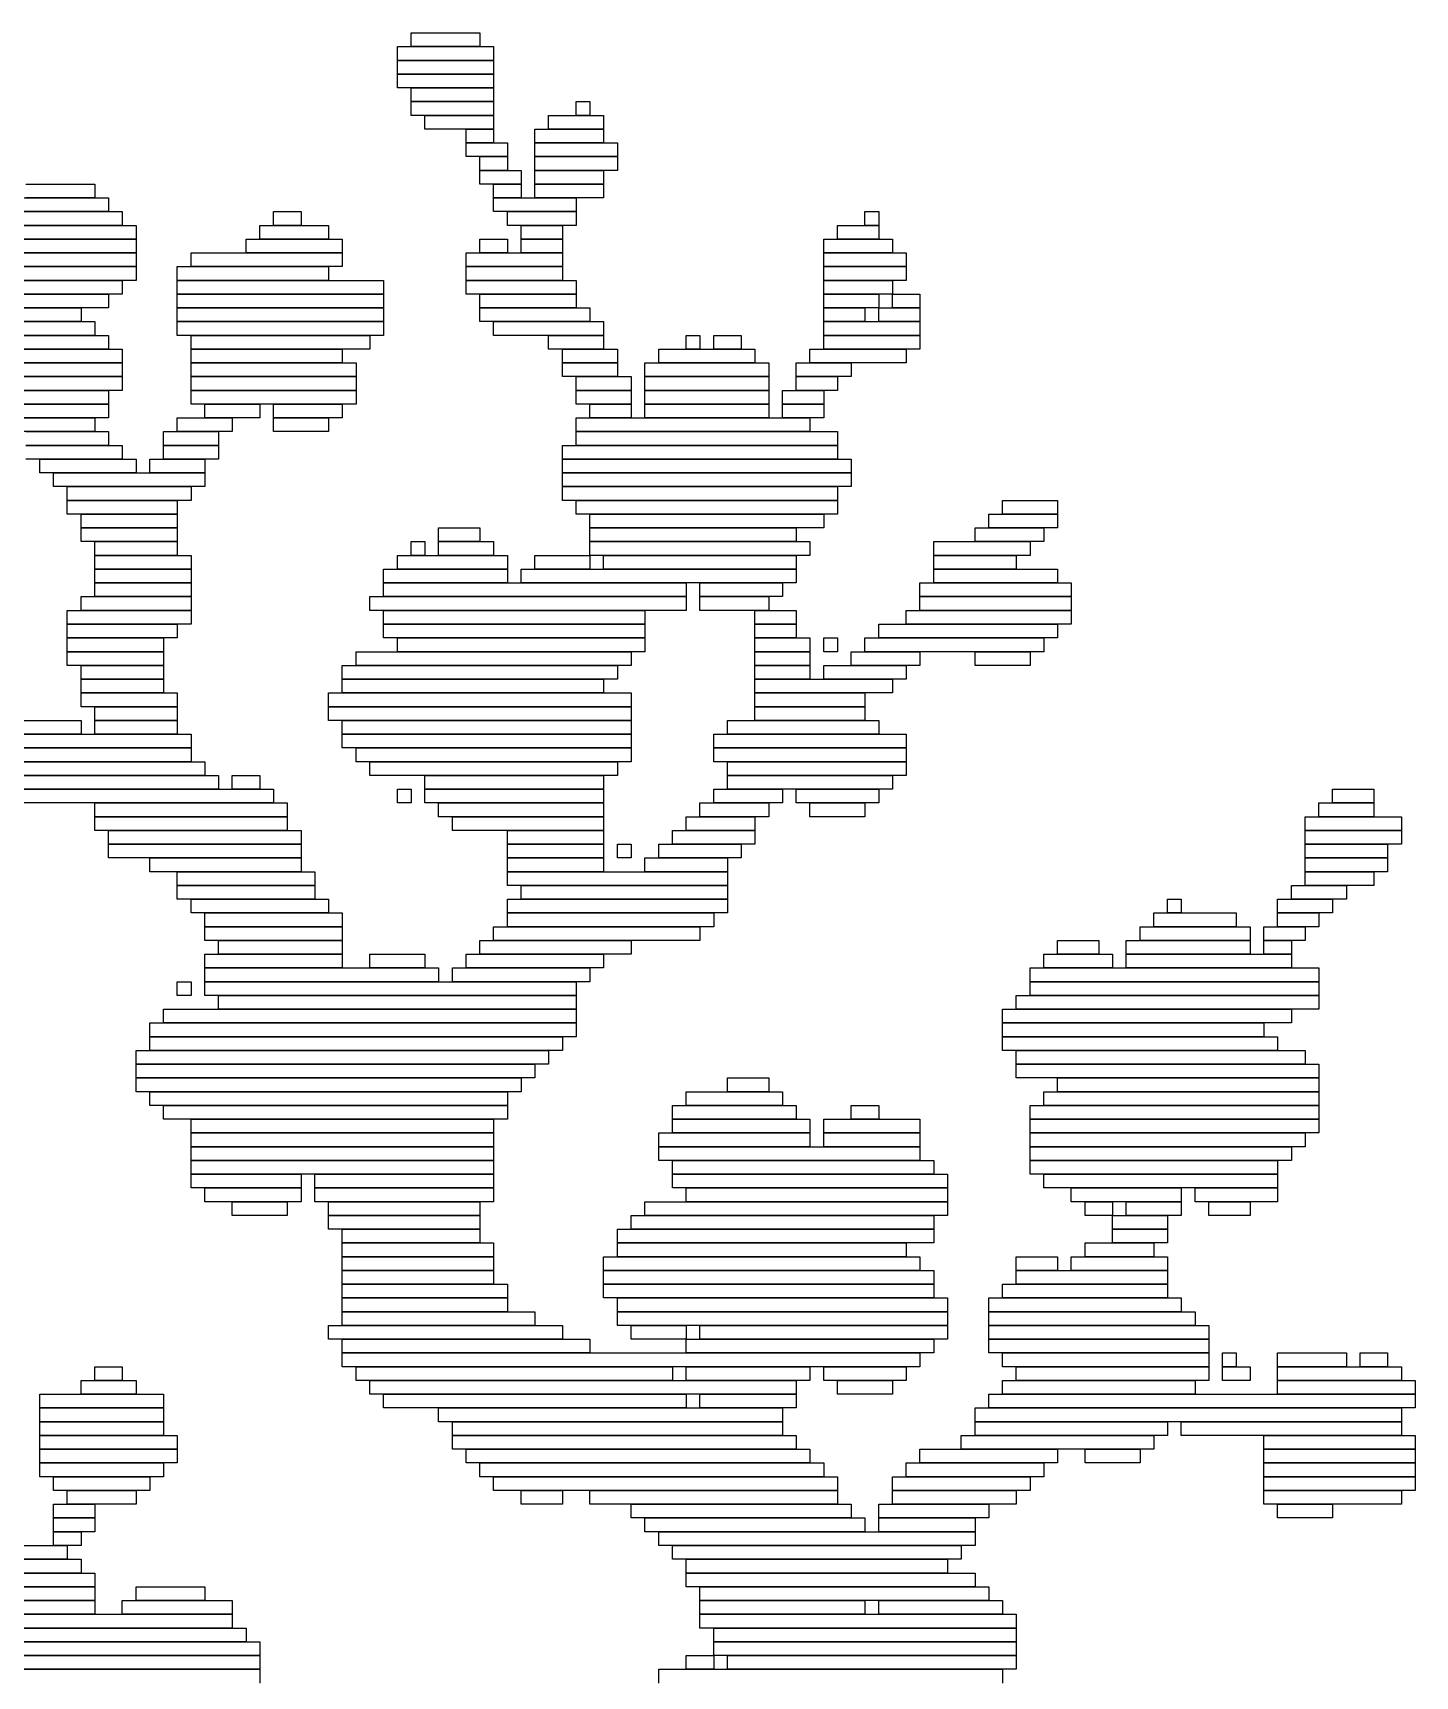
# Model space of a CAD drawing. Extents: x 39 to 985, y 65 to 958.
# Drawn here: x 876.5 to 977, y 802.5 to 922 of the extents above; entities that cross this region are included whole.
import ezdxf

# ---------------------------------------------------------------- set-up
doc = ezdxf.new("R2010")
doc.units = 0

msp = doc.modelspace()

# ---------------------------------------------------------------- linework, layer by layer
for p, q in [((904, 922), (909, 922)), ((904, 921), (904, 922)), ((909, 922), (909, 921)), ((903, 921), (910, 921)), ((903, 920), (903, 921)), ((909, 921), (904, 921)), ((910, 921), (910, 920)), ((910, 920), (903, 920)), ((903, 920), (910, 920)), ((903, 919), (903, 920)), ((910, 919), (903, 919)), ((903, 919), (910, 919)), ((903, 918), (903, 919)), ((910, 920), (910, 919)), ((910, 919), (910, 918)), ((910, 918), (903, 918)), ((904, 918), (910, 918)), ((904, 917), (904, 918)), ((910, 918), (910, 917)), ((910, 917), (904, 917)), ((904, 917), (910, 917)), ((904, 916), (904, 917)), ((910, 917), (910, 916)), ((916, 917), (917, 917)), ((916, 916), (916, 917)), ((917, 917), (917, 916)), ((910, 916), (904, 916)), ((905, 916), (910, 916)), ((905, 915), (905, 916)), ((910, 916), (910, 915)), ((914, 916), (918, 916)), ((914, 915), (914, 916)), ((917, 916), (916, 916)), ((918, 916), (918, 915)), ((910, 915), (905, 915)), ((908, 915), (910, 915)), ((908, 914), (908, 915)), ((910, 915), (910, 914)), ((913, 915), (918, 915)), ((913, 914), (913, 915)), ((918, 915), (914, 915)), ((918, 915), (918, 914)), ((910, 914), (908, 914)), ((908, 914), (911, 914)), ((908, 913), (908, 914)), ((911, 913), (908, 913)), ((909, 913), (911, 913)), ((909, 912), (909, 913)), ((911, 914), (911, 913)), ((911, 913), (911, 912)), ((918, 914), (913, 914)), ((913, 914), (919, 914)), ((913, 913), (913, 914)), ((919, 913), (913, 913)), ((913, 913), (919, 913)), ((913, 912), (913, 913)), ((919, 914), (919, 913)), ((919, 913), (919, 912)), ((911, 912), (909, 912)), ((909, 912), (912, 912)), ((909, 911), (909, 912)), ((912, 912), (912, 911)), ((919, 912), (913, 912)), ((913, 912), (918, 912)), ((913, 911), (913, 912)), ((918, 912), (918, 911)), ((876, 911), (881, 911)), ((881, 911), (881, 910)), ((912, 911), (909, 911)), ((910, 911), (912, 911)), ((910, 910), (910, 911)), ((912, 911), (912, 910)), ((918, 911), (913, 911)), ((913, 911), (918, 911)), ((913, 910), (913, 911)), ((918, 911), (918, 910)), ((865, 910), (882, 910)), ((881, 910), (876, 910)), ((882, 910), (882, 909)), ((912, 910), (910, 910)), ((910, 910), (916, 910)), ((910, 909), (910, 910)), ((918, 910), (913, 910)), ((916, 910), (916, 909)), ((882, 909), (865, 909)), ((865, 909), (883, 909)), ((883, 909), (883, 908)), ((894, 909), (896, 909)), ((894, 908), (894, 909)), ((896, 909), (896, 908)), ((916, 909), (910, 909)), ((911, 909), (916, 909)), ((911, 908), (911, 909)), ((916, 909), (916, 908)), ((937, 909), (938, 909)), ((937, 908), (937, 909)), ((938, 909), (938, 908)), ((883, 908), (865, 908)), ((865, 908), (884, 908)), ((884, 908), (884, 907)), ((893, 908), (898, 908)), ((893, 907), (893, 908)), ((896, 908), (894, 908)), ((898, 908), (898, 907)), ((916, 908), (911, 908)), ((912, 908), (915, 908)), ((912, 907), (912, 908)), ((915, 908), (915, 907)), ((935, 908), (938, 908)), ((935, 907), (935, 908)), ((938, 908), (937, 908)), ((938, 908), (938, 907)), ((860, 906), (884, 906)), ((861, 907), (884, 907)), ((884, 906), (861, 906)), ((884, 907), (865, 907)), ((884, 907), (884, 906)), ((884, 906), (884, 905)), ((888, 906), (899, 906)), ((888, 905), (888, 906)), ((892, 907), (899, 907)), ((892, 906), (892, 907)), ((899, 906), (892, 906)), ((898, 907), (893, 907)), ((899, 907), (899, 906)), ((899, 906), (899, 905)), ((908, 906), (915, 906)), ((908, 905), (908, 906)), ((909, 907), (911, 907)), ((909, 906), (909, 907)), ((911, 906), (909, 906)), ((911, 907), (911, 906)), ((915, 907), (912, 907)), ((912, 907), (915, 907)), ((912, 906), (912, 907)), ((915, 906), (912, 906)), ((915, 907), (915, 906)), ((915, 906), (915, 905)), ((934, 907), (939, 907)), ((934, 906), (934, 907)), ((939, 906), (934, 906)), ((934, 906), (940, 906)), ((934, 905), (934, 906)), ((938, 907), (935, 907)), ((939, 907), (939, 906)), ((940, 906), (940, 905)), ((859, 905), (884, 905)), ((884, 905), (860, 905)), ((884, 905), (884, 904)), ((887, 905), (898, 905)), ((887, 904), (887, 905)), ((899, 905), (888, 905)), ((898, 905), (898, 904)), ((915, 905), (908, 905)), ((908, 905), (915, 905)), ((908, 904), (908, 905)), ((915, 905), (915, 904)), ((940, 905), (934, 905)), ((934, 905), (940, 905)), ((934, 904), (934, 905)), ((940, 905), (940, 904)), ((884, 904), (859, 904)), ((859, 904), (883, 904)), ((883, 904), (883, 903)), ((898, 904), (887, 904)), ((887, 904), (902, 904)), ((887, 903), (887, 904)), ((902, 904), (902, 903)), ((915, 904), (908, 904)), ((908, 904), (916, 904)), ((908, 903), (908, 904)), ((916, 904), (916, 903)), ((940, 904), (934, 904)), ((934, 904), (939, 904)), ((934, 903), (934, 904)), ((939, 904), (939, 903)), ((883, 903), (859, 903)), ((860, 903), (882, 903)), ((882, 903), (882, 902)), ((902, 903), (887, 903)), ((887, 903), (902, 903)), ((887, 902), (887, 903)), ((902, 903), (902, 902)), ((916, 903), (908, 903)), ((909, 903), (916, 903)), ((909, 902), (909, 903)), ((916, 903), (916, 902)), ((939, 903), (934, 903)), ((934, 903), (938, 903)), ((934, 902), (934, 903)), ((938, 903), (938, 902)), ((939, 903), (941, 903)), ((939, 902), (939, 903)), ((941, 903), (941, 902)), ((859, 902), (880, 902)), ((882, 902), (860, 902)), ((880, 902), (880, 901)), ((902, 902), (887, 902)), ((887, 902), (902, 902)), ((887, 901), (887, 902)), ((902, 902), (902, 901)), ((916, 902), (909, 902)), ((909, 902), (917, 902)), ((909, 901), (909, 902)), ((917, 902), (917, 901)), ((938, 902), (934, 902)), ((934, 902), (937, 902)), ((934, 901), (934, 902)), ((937, 902), (937, 901)), ((938, 902), (941, 902)), ((938, 901), (938, 902)), ((941, 902), (939, 902)), ((941, 902), (941, 901)), ((880, 901), (859, 901)), ((859, 901), (881, 901)), ((881, 900), (859, 900)), ((859, 900), (882, 900)), ((881, 901), (881, 900)), ((882, 900), (882, 899)), ((902, 901), (887, 901)), ((887, 901), (902, 901)), ((887, 900), (887, 901)), ((902, 900), (887, 900)), ((888, 900), (901, 900)), ((888, 899), (888, 900)), ((901, 900), (901, 899)), ((902, 901), (902, 900)), ((917, 901), (909, 901)), ((910, 901), (918, 901)), ((910, 900), (910, 901)), ((918, 900), (910, 900)), ((914, 900), (918, 900)), ((914, 899), (914, 900)), ((918, 901), (918, 900)), ((918, 900), (918, 899)), ((924, 900), (925, 900)), ((924, 899), (924, 900)), ((925, 900), (925, 899)), ((926, 900), (928, 900)), ((926, 899), (926, 900)), ((928, 900), (928, 899)), ((937, 901), (934, 901)), ((934, 901), (941, 901)), ((934, 900), (934, 901)), ((941, 900), (934, 900)), ((934, 900), (941, 900)), ((934, 899), (934, 900)), ((941, 901), (938, 901)), ((941, 901), (941, 900)), ((941, 900), (941, 899)), ((882, 899), (859, 899)), ((860, 899), (883, 899)), ((883, 899), (883, 898)), ((901, 899), (888, 899)), ((888, 899), (899, 899)), ((888, 898), (888, 899)), ((899, 899), (899, 898)), ((918, 899), (914, 899)), ((915, 899), (919, 899)), ((915, 898), (915, 899)), ((919, 899), (919, 898)), ((922, 899), (929, 899)), ((922, 898), (922, 899)), ((925, 899), (924, 899)), ((928, 899), (926, 899)), ((929, 899), (929, 898)), ((933, 899), (940, 899)), ((933, 898), (933, 899)), ((941, 899), (934, 899)), ((940, 899), (940, 898)), ((883, 898), (860, 898)), ((862, 898), (883, 898)), ((883, 898), (883, 897)), ((899, 898), (888, 898)), ((888, 898), (900, 898)), ((888, 897), (888, 898)), ((900, 898), (900, 897)), ((919, 898), (915, 898)), ((915, 898), (919, 898)), ((915, 897), (915, 898)), ((919, 898), (919, 897)), ((921, 898), (930, 898)), ((921, 897), (921, 898)), ((929, 898), (922, 898)), ((930, 898), (930, 897)), ((932, 898), (936, 898)), ((932, 897), (932, 898)), ((940, 898), (933, 898)), ((936, 898), (936, 897)), ((883, 897), (862, 897)), ((865, 897), (883, 897)), ((883, 897), (883, 896)), ((900, 897), (888, 897)), ((888, 897), (900, 897)), ((888, 896), (888, 897)), ((900, 897), (900, 896)), ((919, 897), (915, 897)), ((916, 897), (920, 897)), ((916, 896), (916, 897)), ((920, 897), (920, 896)), ((930, 897), (921, 897)), ((921, 897), (930, 897)), ((921, 896), (921, 897)), ((930, 897), (930, 896)), ((936, 897), (932, 897)), ((932, 897), (935, 897)), ((932, 896), (932, 897)), ((935, 897), (935, 896)), ((864, 896), (882, 896)), ((883, 896), (865, 896)), ((882, 896), (882, 895)), ((900, 896), (888, 896)), ((888, 896), (900, 896)), ((888, 895), (888, 896)), ((900, 896), (900, 895)), ((920, 896), (916, 896)), ((916, 896), (920, 896)), ((916, 895), (916, 896)), ((920, 896), (920, 895)), ((930, 896), (921, 896)), ((921, 896), (930, 896)), ((921, 895), (921, 896)), ((930, 896), (930, 895)), ((931, 896), (934, 896)), ((931, 895), (931, 896)), ((935, 896), (932, 896)), ((934, 896), (934, 895)), ((882, 895), (864, 895)), ((864, 895), (882, 895)), ((882, 894), (864, 894)), ((875, 894), (881, 894)), ((881, 894), (881, 893)), ((882, 895), (882, 894)), ((887, 894), (891, 894)), ((887, 893), (887, 894)), ((900, 895), (888, 895)), ((889, 895), (893, 895)), ((889, 894), (889, 895)), ((893, 894), (889, 894)), ((891, 894), (891, 893)), ((893, 895), (893, 894)), ((894, 895), (899, 895)), ((894, 894), (894, 895)), ((899, 894), (894, 894)), ((894, 894), (898, 894)), ((894, 893), (894, 894)), ((898, 894), (898, 893)), ((899, 895), (899, 894)), ((920, 895), (916, 895)), ((916, 894), (933, 894)), ((916, 893), (916, 894)), ((917, 895), (920, 895)), ((917, 894), (917, 895)), ((920, 894), (917, 894)), ((920, 895), (920, 894)), ((930, 895), (921, 895)), ((921, 895), (930, 895)), ((921, 894), (921, 895)), ((930, 894), (921, 894)), ((930, 895), (930, 894)), ((934, 895), (931, 895)), ((931, 895), (934, 895)), ((931, 894), (931, 895)), ((934, 894), (931, 894)), ((933, 894), (933, 893)), ((934, 895), (934, 894)), ((881, 893), (875, 893)), ((876, 893), (882, 893)), ((882, 893), (882, 892)), ((886, 893), (890, 893)), ((886, 892), (886, 893)), ((891, 893), (887, 893)), ((890, 893), (890, 892)), ((898, 893), (894, 893)), ((933, 893), (916, 893)), ((916, 893), (935, 893)), ((916, 892), (916, 893)), ((935, 893), (935, 892)), ((882, 892), (876, 892)), ((876, 892), (883, 892)), ((883, 892), (883, 891)), ((890, 892), (886, 892)), ((886, 892), (890, 892)), ((886, 891), (886, 892)), ((890, 892), (890, 891)), ((915, 892), (935, 892)), ((915, 891), (915, 892)), ((935, 892), (916, 892)), ((935, 892), (935, 891)), ((883, 891), (876, 891)), ((877, 891), (884, 891)), ((877, 890), (877, 891)), ((884, 891), (884, 890)), ((885, 891), (889, 891)), ((885, 890), (885, 891)), ((890, 891), (886, 891)), ((889, 891), (889, 890)), ((935, 891), (915, 891)), ((915, 891), (936, 891)), ((915, 890), (915, 891)), ((936, 891), (936, 890)), ((884, 890), (877, 890)), ((878, 890), (889, 890)), ((878, 889), (878, 890)), ((889, 890), (885, 890)), ((889, 890), (889, 889)), ((936, 890), (915, 890)), ((915, 890), (936, 890)), ((915, 889), (915, 890)), ((936, 890), (936, 889)), ((889, 889), (878, 889)), ((879, 889), (888, 889)), ((879, 888), (879, 889)), ((888, 888), (879, 888)), ((879, 888), (887, 888)), ((879, 887), (879, 888)), ((887, 888), (887, 887)), ((888, 889), (888, 888)), ((936, 889), (915, 889)), ((915, 889), (935, 889)), ((915, 888), (915, 889)), ((935, 888), (915, 888)), ((916, 888), (935, 888)), ((916, 887), (916, 888)), ((935, 889), (935, 888)), ((935, 888), (935, 887)), ((947, 888), (951, 888)), ((947, 887), (947, 888)), ((951, 888), (951, 887)), ((887, 887), (879, 887)), ((880, 887), (887, 887)), ((880, 886), (880, 887)), ((887, 887), (887, 886)), ((935, 887), (916, 887)), ((917, 887), (934, 887)), ((917, 886), (917, 887)), ((934, 887), (934, 886)), ((946, 887), (951, 887)), ((946, 886), (946, 887)), ((951, 887), (947, 887)), ((951, 887), (951, 886)), ((887, 886), (880, 886)), ((880, 886), (887, 886)), ((880, 885), (880, 886)), ((887, 886), (887, 885)), ((906, 886), (909, 886)), ((906, 885), (906, 886)), ((909, 886), (909, 885)), ((934, 886), (917, 886)), ((917, 886), (932, 886)), ((917, 885), (917, 886)), ((932, 886), (932, 885)), ((945, 886), (950, 886)), ((945, 885), (945, 886)), ((951, 886), (946, 886)), ((950, 886), (950, 885)), ((887, 885), (880, 885)), ((881, 885), (887, 885)), ((881, 884), (881, 885)), ((887, 885), (887, 884)), ((904, 885), (905, 885)), ((904, 884), (904, 885)), ((905, 885), (905, 884)), ((909, 885), (906, 885)), ((906, 885), (910, 885)), ((906, 884), (906, 885)), ((910, 885), (910, 884)), ((932, 885), (917, 885)), ((917, 885), (933, 885)), ((917, 884), (917, 885)), ((933, 885), (933, 884)), ((942, 885), (949, 885)), ((942, 884), (942, 885)), ((950, 885), (945, 885)), ((949, 885), (949, 884)), ((887, 884), (881, 884)), ((881, 884), (888, 884)), ((881, 883), (881, 884)), ((888, 884), (888, 883)), ((903, 884), (911, 884)), ((903, 883), (903, 884)), ((905, 884), (904, 884)), ((910, 884), (906, 884)), ((911, 884), (911, 883)), ((913, 884), (917, 884)), ((913, 883), (913, 884)), ((933, 884), (917, 884)), ((917, 884), (917, 883)), ((918, 884), (932, 884)), ((918, 883), (918, 884)), ((932, 884), (932, 883)), ((949, 884), (942, 884)), ((942, 884), (948, 884)), ((942, 883), (942, 884)), ((948, 884), (948, 883)), ((888, 883), (881, 883)), ((881, 883), (888, 883)), ((881, 882), (881, 883)), ((888, 882), (881, 882)), ((881, 882), (888, 882)), ((881, 881), (881, 882)), ((888, 883), (888, 882)), ((888, 882), (888, 881)), ((902, 883), (911, 883)), ((902, 882), (902, 883)), ((911, 882), (902, 882)), ((902, 882), (924, 882)), ((902, 881), (902, 882)), ((911, 883), (903, 883)), ((911, 883), (911, 882)), ((912, 883), (932, 883)), ((912, 882), (912, 883)), ((932, 882), (912, 882)), ((917, 883), (913, 883)), ((932, 883), (918, 883)), ((924, 882), (924, 881)), ((925, 882), (931, 882)), ((925, 881), (925, 882)), ((931, 882), (931, 881)), ((932, 883), (932, 882)), ((941, 882), (952, 882)), ((941, 881), (941, 882)), ((948, 883), (942, 883)), ((942, 883), (951, 883)), ((942, 882), (942, 883)), ((951, 882), (942, 882)), ((951, 883), (951, 882)), ((952, 882), (952, 881)), ((880, 881), (888, 881)), ((880, 880), (880, 881)), ((888, 881), (881, 881)), ((888, 881), (888, 880)), ((901, 881), (924, 881)), ((901, 880), (901, 881)), ((924, 881), (902, 881)), ((924, 881), (924, 880)), ((931, 881), (925, 881)), ((925, 881), (930, 881)), ((925, 880), (925, 881)), ((930, 881), (930, 880)), ((952, 881), (941, 881)), ((941, 881), (952, 881)), ((941, 880), (941, 881)), ((952, 881), (952, 880)), ((879, 880), (888, 880)), ((879, 879), (879, 880)), ((888, 880), (880, 880)), ((888, 880), (888, 879)), ((924, 880), (901, 880)), ((902, 880), (921, 880)), ((902, 879), (902, 880)), ((921, 880), (921, 879)), ((930, 880), (925, 880)), ((929, 880), (932, 880)), ((929, 879), (929, 880)), ((932, 880), (932, 879)), ((940, 880), (952, 880)), ((940, 879), (940, 880)), ((952, 880), (941, 880)), ((952, 880), (952, 879)), ((888, 879), (879, 879)), ((879, 879), (887, 879)), ((879, 878), (879, 879)), ((887, 879), (887, 878)), ((921, 879), (902, 879)), ((902, 879), (921, 879)), ((902, 878), (902, 879)), ((921, 879), (921, 878)), ((932, 879), (929, 879)), ((929, 879), (932, 879)), ((929, 878), (929, 879)), ((932, 879), (932, 878)), ((938, 879), (951, 879)), ((938, 878), (938, 879)), ((952, 879), (940, 879)), ((951, 879), (951, 878)), ((887, 878), (879, 878)), ((879, 878), (886, 878)), ((879, 877), (879, 878)), ((886, 878), (886, 877)), ((921, 878), (902, 878)), ((903, 878), (921, 878)), ((903, 877), (903, 878)), ((921, 878), (921, 877)), ((932, 878), (929, 878)), ((929, 878), (933, 878)), ((929, 877), (929, 878)), ((933, 878), (933, 877)), ((934, 878), (935, 878)), ((934, 877), (934, 878)), ((935, 878), (935, 877)), ((937, 878), (950, 878)), ((937, 877), (937, 878)), ((951, 878), (938, 878)), ((950, 878), (950, 877)), ((886, 877), (879, 877)), ((879, 877), (886, 877)), ((879, 876), (879, 877)), ((886, 876), (879, 876)), ((880, 876), (886, 876)), ((880, 875), (880, 876)), ((886, 877), (886, 876)), ((886, 876), (886, 875)), ((899, 876), (919, 876)), ((899, 875), (899, 876)), ((900, 877), (920, 877)), ((900, 876), (900, 877)), ((920, 876), (900, 876)), ((921, 877), (903, 877)), ((919, 876), (919, 875)), ((920, 877), (920, 876)), ((933, 877), (929, 877)), ((929, 877), (933, 877)), ((929, 876), (929, 877)), ((933, 876), (929, 876)), ((929, 876), (933, 876)), ((929, 875), (929, 876)), ((933, 877), (933, 876)), ((933, 876), (933, 875)), ((935, 877), (934, 877)), ((934, 876), (940, 876)), ((934, 875), (934, 876)), ((936, 877), (941, 877)), ((936, 876), (936, 877)), ((941, 876), (936, 876)), ((950, 877), (937, 877)), ((940, 876), (940, 875)), ((941, 877), (941, 876)), ((945, 877), (949, 877)), ((945, 876), (945, 877)), ((949, 876), (945, 876)), ((949, 877), (949, 876)), ((886, 875), (880, 875)), ((880, 875), (886, 875)), ((880, 874), (880, 875)), ((886, 875), (886, 874)), ((919, 875), (899, 875)), ((899, 875), (918, 875)), ((899, 874), (899, 875)), ((918, 875), (918, 874)), ((933, 875), (929, 875)), ((929, 875), (939, 875)), ((929, 874), (929, 875)), ((940, 875), (934, 875)), ((939, 875), (939, 874)), ((886, 874), (880, 874)), ((880, 874), (887, 874)), ((880, 873), (880, 874)), ((887, 874), (887, 873)), ((898, 874), (920, 874)), ((898, 873), (898, 874)), ((918, 874), (899, 874)), ((920, 874), (920, 873)), ((939, 874), (929, 874)), ((929, 874), (937, 874)), ((929, 873), (929, 874)), ((937, 874), (937, 873)), ((887, 873), (880, 873)), ((881, 873), (887, 873)), ((881, 872), (881, 873)), ((887, 873), (887, 872)), ((920, 873), (898, 873)), ((898, 873), (920, 873)), ((898, 872), (898, 873)), ((920, 873), (920, 872)), ((937, 873), (929, 873)), ((929, 873), (937, 873)), ((929, 872), (929, 873)), ((937, 873), (937, 872)), ((857, 872), (880, 872)), ((880, 872), (880, 871)), ((887, 872), (881, 872)), ((881, 872), (887, 872)), ((881, 871), (881, 872)), ((887, 872), (887, 871)), ((920, 872), (898, 872)), ((899, 872), (920, 872)), ((899, 871), (899, 872)), ((920, 872), (920, 871)), ((927, 872), (938, 872)), ((927, 871), (927, 872)), ((937, 872), (929, 872)), ((938, 872), (938, 871)), ((880, 871), (857, 871)), ((858, 871), (888, 871)), ((888, 870), (858, 870)), ((862, 870), (888, 870)), ((887, 871), (881, 871)), ((888, 871), (888, 870)), ((888, 870), (888, 869)), ((920, 871), (899, 871)), ((899, 871), (920, 871)), ((899, 870), (899, 871)), ((920, 870), (899, 870)), ((900, 870), (920, 870)), ((900, 869), (900, 870)), ((920, 871), (920, 870)), ((920, 870), (920, 869)), ((926, 871), (940, 871)), ((926, 870), (926, 871)), ((940, 870), (926, 870)), ((926, 870), (940, 870)), ((926, 869), (926, 870)), ((938, 871), (927, 871)), ((940, 871), (940, 870)), ((940, 870), (940, 869)), ((888, 869), (862, 869)), ((872, 869), (889, 869)), ((889, 869), (889, 868)), ((920, 869), (900, 869)), ((901, 869), (919, 869)), ((901, 868), (901, 869)), ((919, 869), (919, 868)), ((940, 869), (926, 869)), ((927, 869), (940, 869)), ((927, 868), (927, 869)), ((940, 869), (940, 868)), ((889, 868), (872, 868)), ((873, 868), (890, 868)), ((890, 868), (890, 867)), ((891, 868), (893, 868)), ((891, 867), (891, 868)), ((893, 868), (893, 867)), ((919, 868), (901, 868)), ((905, 868), (918, 868)), ((905, 867), (905, 868)), ((918, 868), (918, 867)), ((940, 868), (927, 868)), ((927, 868), (939, 868)), ((927, 867), (927, 868)), ((939, 868), (939, 867)), ((890, 867), (873, 867)), ((874, 867), (894, 867)), ((893, 867), (891, 867)), ((894, 867), (894, 866)), ((903, 867), (904, 867)), ((903, 866), (903, 867)), ((904, 867), (904, 866)), ((918, 867), (905, 867)), ((905, 867), (918, 867)), ((905, 866), (905, 867)), ((918, 867), (918, 866)), ((926, 867), (931, 867)), ((926, 866), (926, 867)), ((939, 867), (927, 867)), ((931, 867), (931, 866)), ((932, 867), (938, 867)), ((932, 866), (932, 867)), ((938, 867), (938, 866)), ((971, 867), (974, 867)), ((971, 866), (971, 867)), ((974, 867), (974, 866)), ((894, 866), (874, 866)), ((881, 866), (895, 866)), ((881, 865), (881, 866)), ((895, 866), (895, 865)), ((904, 866), (903, 866)), ((918, 866), (905, 866)), ((906, 866), (918, 866)), ((906, 865), (906, 866)), ((918, 866), (918, 865)), ((925, 866), (930, 866)), ((925, 865), (925, 866)), ((931, 866), (926, 866)), ((930, 866), (930, 865)), ((938, 866), (932, 866)), ((933, 866), (937, 866)), ((933, 865), (933, 866)), ((937, 866), (937, 865)), ((970, 866), (974, 866)), ((970, 865), (970, 866)), ((974, 866), (971, 866)), ((974, 866), (974, 865)), ((895, 865), (881, 865)), ((881, 865), (895, 865)), ((881, 864), (881, 865)), ((895, 864), (881, 864)), ((882, 864), (896, 864)), ((882, 863), (882, 864)), ((895, 865), (895, 864)), ((896, 864), (896, 863)), ((918, 865), (906, 865)), ((907, 865), (918, 865)), ((907, 864), (907, 865)), ((918, 864), (907, 864)), ((911, 864), (918, 864)), ((911, 863), (911, 864)), ((918, 865), (918, 864)), ((918, 864), (918, 863)), ((923, 864), (929, 864)), ((923, 863), (923, 864)), ((924, 865), (929, 865)), ((924, 864), (924, 865)), ((929, 864), (924, 864)), ((930, 865), (925, 865)), ((929, 865), (929, 864)), ((929, 864), (929, 863)), ((937, 865), (933, 865)), ((969, 865), (976, 865)), ((969, 864), (969, 865)), ((976, 864), (969, 864)), ((969, 864), (976, 864)), ((969, 863), (969, 864)), ((974, 865), (970, 865)), ((976, 865), (976, 864)), ((976, 864), (976, 863)), ((896, 863), (882, 863)), ((882, 863), (896, 863)), ((882, 862), (882, 863)), ((896, 863), (896, 862)), ((918, 863), (911, 863)), ((911, 863), (918, 863)), ((911, 862), (911, 863)), ((918, 863), (918, 862)), ((919, 863), (920, 863)), ((919, 862), (919, 863)), ((920, 863), (920, 862)), ((922, 863), (928, 863)), ((922, 862), (922, 863)), ((929, 863), (923, 863)), ((928, 863), (928, 862)), ((976, 863), (969, 863)), ((969, 863), (975, 863)), ((969, 862), (969, 863)), ((975, 863), (975, 862)), ((896, 862), (882, 862)), ((885, 862), (896, 862)), ((885, 861), (885, 862)), ((896, 862), (896, 861)), ((918, 862), (911, 862)), ((911, 862), (918, 862)), ((911, 861), (911, 862)), ((918, 862), (918, 861)), ((920, 862), (919, 862)), ((921, 862), (927, 862)), ((921, 861), (921, 862)), ((928, 862), (922, 862)), ((927, 862), (927, 861)), ((975, 862), (969, 862)), ((969, 862), (975, 862)), ((969, 861), (969, 862)), ((975, 862), (975, 861)), ((896, 861), (885, 861)), ((887, 861), (897, 861)), ((887, 860), (887, 861)), ((897, 861), (897, 860)), ((918, 861), (911, 861)), ((911, 861), (927, 861)), ((911, 860), (911, 861)), ((927, 861), (921, 861)), ((927, 861), (927, 860)), ((975, 861), (969, 861)), ((969, 861), (974, 861)), ((969, 860), (969, 861)), ((974, 861), (974, 860)), ((897, 860), (887, 860)), ((887, 860), (897, 860)), ((887, 859), (887, 860)), ((897, 860), (897, 859)), ((927, 860), (911, 860)), ((912, 860), (927, 860)), ((912, 859), (912, 860)), ((927, 860), (927, 859)), ((968, 860), (972, 860)), ((968, 859), (968, 860)), ((974, 860), (969, 860)), ((972, 860), (972, 859)), ((897, 859), (887, 859)), ((888, 859), (898, 859)), ((888, 858), (888, 859)), ((898, 859), (898, 858)), ((911, 859), (927, 859)), ((911, 858), (911, 859)), ((927, 859), (912, 859)), ((927, 859), (927, 858)), ((959, 859), (960, 859)), ((959, 858), (959, 859)), ((960, 859), (960, 858)), ((967, 859), (971, 859)), ((967, 858), (967, 859)), ((972, 859), (968, 859)), ((971, 859), (971, 858)), ((898, 858), (888, 858)), ((889, 858), (899, 858)), ((889, 857), (889, 858)), ((899, 857), (889, 857)), ((889, 857), (899, 857)), ((889, 856), (889, 857)), ((899, 858), (899, 857)), ((899, 857), (899, 856)), ((910, 857), (925, 857)), ((910, 856), (910, 857)), ((927, 858), (911, 858)), ((911, 858), (926, 858)), ((911, 857), (911, 858)), ((926, 857), (911, 857)), ((925, 857), (925, 856)), ((926, 858), (926, 857)), ((957, 857), (965, 857)), ((957, 856), (957, 857)), ((958, 858), (964, 858)), ((958, 857), (958, 858)), ((964, 857), (958, 857)), ((960, 858), (959, 858)), ((964, 858), (964, 857)), ((965, 857), (965, 856)), ((966, 857), (969, 857)), ((966, 856), (966, 857)), ((971, 858), (967, 858)), ((967, 858), (970, 858)), ((967, 857), (967, 858)), ((970, 857), (967, 857)), ((969, 857), (969, 856)), ((970, 858), (970, 857)), ((899, 856), (889, 856)), ((890, 856), (899, 856)), ((890, 855), (890, 856)), ((899, 856), (899, 855)), ((909, 856), (920, 856)), ((909, 855), (909, 856)), ((925, 856), (910, 856)), ((920, 856), (920, 855)), ((951, 856), (954, 856)), ((951, 855), (951, 856)), ((954, 856), (954, 855)), ((956, 856), (965, 856)), ((956, 855), (956, 856)), ((965, 856), (957, 856)), ((965, 856), (965, 855)), ((969, 856), (966, 856)), ((966, 856), (968, 856)), ((966, 855), (966, 856)), ((968, 856), (968, 855)), ((889, 855), (899, 855)), ((889, 854), (889, 855)), ((899, 855), (890, 855)), ((899, 855), (899, 854)), ((901, 855), (905, 855)), ((901, 854), (901, 855)), ((905, 855), (905, 854)), ((908, 855), (918, 855)), ((908, 854), (908, 855)), ((920, 855), (909, 855)), ((918, 855), (918, 854)), ((950, 855), (955, 855)), ((950, 854), (950, 855)), ((954, 855), (951, 855)), ((955, 855), (955, 854)), ((965, 855), (956, 855)), ((956, 855), (968, 855)), ((956, 854), (956, 855)), ((968, 855), (966, 855)), ((968, 855), (968, 854)), ((899, 854), (889, 854)), ((889, 854), (906, 854)), ((889, 853), (889, 854)), ((905, 854), (901, 854)), ((906, 854), (906, 853)), ((907, 854), (917, 854)), ((907, 853), (907, 854)), ((918, 854), (908, 854)), ((917, 854), (917, 853)), ((949, 854), (970, 854)), ((949, 853), (949, 854)), ((955, 854), (950, 854)), ((968, 854), (956, 854)), ((970, 854), (970, 853)), ((887, 853), (888, 853)), ((887, 852), (887, 853)), ((888, 853), (888, 852)), ((906, 853), (889, 853)), ((889, 853), (916, 853)), ((889, 852), (889, 853)), ((917, 853), (907, 853)), ((916, 853), (916, 852)), ((970, 853), (949, 853)), ((949, 853), (970, 853)), ((949, 852), (949, 853)), ((970, 853), (970, 852)), ((886, 851), (916, 851)), ((886, 850), (886, 851)), ((888, 852), (887, 852)), ((916, 852), (889, 852)), ((890, 852), (916, 852)), ((890, 851), (890, 852)), ((916, 851), (890, 851)), ((916, 852), (916, 851)), ((916, 851), (916, 850)), ((947, 851), (968, 851)), ((947, 850), (947, 851)), ((948, 852), (970, 852)), ((948, 851), (948, 852)), ((970, 851), (948, 851)), ((970, 852), (949, 852)), ((968, 851), (968, 850)), ((970, 852), (970, 851)), ((885, 850), (916, 850)), ((885, 849), (885, 850)), ((916, 850), (886, 850)), ((916, 850), (916, 849)), ((968, 850), (947, 850)), ((947, 850), (966, 850)), ((947, 849), (947, 850)), ((966, 850), (966, 849)), ((916, 849), (885, 849)), ((885, 849), (915, 849)), ((885, 848), (885, 849)), ((915, 849), (915, 848)), ((966, 849), (947, 849)), ((947, 849), (967, 849)), ((947, 848), (947, 849)), ((967, 849), (967, 848)), ((884, 848), (914, 848)), ((884, 847), (884, 848)), ((915, 848), (885, 848)), ((914, 848), (914, 847)), ((967, 848), (947, 848)), ((948, 848), (969, 848)), ((948, 847), (948, 848)), ((969, 848), (969, 847)), ((914, 847), (884, 847)), ((884, 847), (913, 847)), ((884, 846), (884, 847)), ((913, 847), (913, 846)), ((969, 847), (948, 847)), ((948, 847), (970, 847)), ((948, 846), (948, 847)), ((970, 847), (970, 846)), ((913, 846), (884, 846)), ((884, 846), (912, 846)), ((884, 845), (884, 846)), ((912, 845), (884, 845)), ((885, 845), (911, 845)), ((885, 844), (885, 845)), ((911, 845), (911, 844)), ((912, 846), (912, 845)), ((924, 845), (931, 845)), ((924, 844), (924, 845)), ((927, 846), (930, 846)), ((927, 845), (927, 846)), ((930, 845), (927, 845)), ((930, 846), (930, 845)), ((931, 845), (931, 844)), ((970, 846), (948, 846)), ((950, 845), (970, 845)), ((950, 844), (950, 845)), ((951, 846), (970, 846)), ((951, 845), (951, 846)), ((970, 845), (951, 845)), ((970, 846), (970, 845)), ((970, 845), (970, 844)), ((911, 844), (885, 844)), ((886, 844), (911, 844)), ((886, 843), (886, 844)), ((911, 844), (911, 843)), ((923, 844), (932, 844)), ((923, 843), (923, 844)), ((931, 844), (924, 844)), ((932, 844), (932, 843)), ((936, 844), (938, 844)), ((936, 843), (936, 844)), ((938, 844), (938, 843)), ((949, 844), (970, 844)), ((949, 843), (949, 844)), ((970, 844), (950, 844)), ((970, 844), (970, 843)), ((911, 843), (886, 843)), ((888, 843), (910, 843)), ((888, 842), (888, 843)), ((910, 843), (910, 842)), ((932, 843), (923, 843)), ((923, 843), (933, 843)), ((923, 842), (923, 843)), ((933, 843), (933, 842)), ((934, 843), (941, 843)), ((934, 842), (934, 843)), ((938, 843), (936, 843)), ((941, 843), (941, 842)), ((970, 843), (949, 843)), ((949, 843), (970, 843)), ((949, 842), (949, 843)), ((970, 843), (970, 842)), ((910, 842), (888, 842)), ((888, 842), (910, 842)), ((888, 841), (888, 842)), ((910, 842), (910, 841)), ((922, 842), (933, 842)), ((922, 841), (922, 842)), ((933, 842), (923, 842)), ((933, 842), (933, 841)), ((941, 842), (934, 842)), ((934, 842), (941, 842)), ((934, 841), (934, 842)), ((941, 842), (941, 841)), ((970, 842), (949, 842)), ((949, 842), (969, 842)), ((949, 841), (949, 842)), ((969, 842), (969, 841)), ((910, 841), (888, 841)), ((888, 841), (910, 841)), ((888, 840), (888, 841)), ((910, 841), (910, 840)), ((933, 841), (922, 841)), ((922, 841), (941, 841)), ((922, 840), (922, 841)), ((941, 841), (934, 841)), ((941, 841), (941, 840)), ((969, 841), (949, 841)), ((949, 841), (968, 841)), ((949, 840), (949, 841)), ((968, 841), (968, 840)), ((910, 840), (888, 840)), ((888, 840), (910, 840)), ((888, 839), (888, 840)), ((910, 839), (888, 839)), ((888, 839), (896, 839)), ((888, 838), (888, 839)), ((896, 839), (896, 838)), ((897, 839), (910, 839)), ((897, 838), (897, 839)), ((910, 840), (910, 839)), ((910, 839), (910, 838)), ((941, 840), (922, 840)), ((923, 840), (942, 840)), ((923, 839), (923, 840)), ((942, 839), (923, 839)), ((923, 839), (943, 839)), ((923, 838), (923, 839)), ((942, 840), (942, 839)), ((943, 839), (943, 838)), ((968, 840), (949, 840)), ((949, 840), (967, 840)), ((949, 839), (949, 840)), ((967, 839), (949, 839)), ((950, 839), (967, 839)), ((950, 838), (950, 839)), ((967, 840), (967, 839)), ((967, 839), (967, 838)), ((896, 838), (888, 838)), ((889, 838), (896, 838)), ((889, 837), (889, 838)), ((896, 838), (896, 837)), ((910, 838), (897, 838)), ((897, 838), (910, 838)), ((897, 837), (897, 838)), ((910, 838), (910, 837)), ((943, 838), (923, 838)), ((924, 838), (943, 838)), ((924, 837), (924, 838)), ((943, 838), (943, 837)), ((967, 838), (950, 838)), ((952, 838), (960, 838)), ((952, 837), (952, 838)), ((960, 838), (960, 837)), ((961, 838), (967, 838)), ((961, 837), (961, 838)), ((967, 838), (967, 837)), ((896, 837), (889, 837)), ((891, 837), (895, 837)), ((891, 836), (891, 837)), ((895, 837), (895, 836)), ((910, 837), (897, 837)), ((898, 837), (909, 837)), ((898, 836), (898, 837)), ((909, 837), (909, 836)), ((921, 837), (943, 837)), ((921, 836), (921, 837)), ((943, 837), (924, 837)), ((943, 837), (943, 836)), ((960, 837), (952, 837)), ((953, 837), (955, 837)), ((953, 836), (953, 837)), ((955, 837), (955, 836)), ((956, 837), (960, 837)), ((956, 836), (956, 837)), ((960, 837), (960, 836)), ((967, 837), (961, 837)), ((962, 837), (965, 837)), ((962, 836), (962, 837)), ((965, 837), (965, 836)), ((895, 836), (891, 836)), ((909, 836), (898, 836)), ((898, 836), (909, 836)), ((898, 835), (898, 836)), ((909, 836), (909, 835)), ((920, 836), (942, 836)), ((920, 835), (920, 836)), ((943, 836), (921, 836)), ((942, 836), (942, 835)), ((955, 836), (953, 836)), ((955, 836), (959, 836)), ((955, 835), (955, 836)), ((960, 836), (956, 836)), ((959, 836), (959, 835)), ((965, 836), (962, 836)), ((909, 835), (898, 835)), ((899, 835), (909, 835)), ((899, 834), (899, 835)), ((909, 835), (909, 834)), ((919, 835), (942, 835)), ((919, 834), (919, 835)), ((942, 835), (920, 835)), ((942, 835), (942, 834)), ((959, 835), (955, 835)), ((955, 835), (959, 835)), ((955, 834), (955, 835)), ((959, 835), (959, 834)), ((909, 834), (899, 834)), ((899, 834), (910, 834)), ((899, 833), (899, 834)), ((910, 833), (899, 833)), ((899, 833), (910, 833)), ((899, 832), (899, 833)), ((910, 834), (910, 833)), ((910, 833), (910, 832)), ((918, 833), (941, 833)), ((918, 832), (918, 833)), ((942, 834), (919, 834)), ((919, 834), (940, 834)), ((919, 833), (919, 834)), ((940, 833), (919, 833)), ((940, 834), (940, 833)), ((941, 833), (941, 832)), ((948, 833), (951, 833)), ((948, 832), (948, 833)), ((951, 833), (951, 832)), ((952, 833), (959, 833)), ((952, 832), (952, 833)), ((953, 834), (958, 834)), ((953, 833), (953, 834)), ((958, 833), (953, 833)), ((959, 834), (955, 834)), ((958, 834), (958, 833)), ((959, 833), (959, 832)), ((910, 832), (899, 832)), ((899, 832), (910, 832)), ((899, 831), (899, 832)), ((910, 832), (910, 831)), ((941, 832), (918, 832)), ((918, 832), (942, 832)), ((918, 831), (918, 832)), ((942, 832), (942, 831)), ((951, 832), (948, 832)), ((948, 832), (959, 832)), ((948, 831), (948, 832)), ((959, 832), (952, 832)), ((959, 832), (959, 831)), ((910, 831), (899, 831)), ((899, 831), (911, 831)), ((899, 830), (899, 831)), ((911, 831), (911, 830)), ((942, 831), (918, 831)), ((918, 831), (942, 831)), ((918, 830), (918, 831)), ((942, 831), (942, 830)), ((947, 831), (959, 831)), ((947, 830), (947, 831)), ((959, 831), (948, 831)), ((959, 831), (959, 830)), ((911, 830), (899, 830)), ((899, 830), (911, 830)), ((899, 829), (899, 830)), ((911, 830), (911, 829)), ((942, 830), (918, 830)), ((919, 830), (943, 830)), ((919, 829), (919, 830)), ((943, 830), (943, 829)), ((946, 830), (960, 830)), ((946, 829), (946, 830)), ((959, 830), (947, 830)), ((960, 830), (960, 829)), ((911, 829), (899, 829)), ((899, 829), (913, 829)), ((899, 828), (899, 829)), ((913, 829), (913, 828)), ((943, 829), (919, 829)), ((919, 829), (943, 829)), ((919, 828), (919, 829)), ((943, 829), (943, 828)), ((960, 829), (946, 829)), ((946, 829), (961, 829)), ((946, 828), (946, 829)), ((961, 829), (961, 828)), ((898, 828), (915, 828)), ((898, 827), (898, 828)), ((915, 827), (898, 827)), ((913, 828), (899, 828)), ((899, 827), (917, 827)), ((899, 826), (899, 827)), ((915, 828), (915, 827)), ((917, 827), (917, 826)), ((943, 828), (919, 828)), ((920, 828), (924, 828)), ((920, 827), (920, 828)), ((924, 827), (920, 827)), ((924, 828), (924, 827)), ((924, 827), (942, 827)), ((924, 826), (924, 827)), ((925, 828), (943, 828)), ((925, 827), (925, 828)), ((943, 827), (925, 827)), ((942, 827), (942, 826)), ((943, 828), (943, 827)), ((961, 828), (946, 828)), ((946, 828), (962, 828)), ((946, 827), (946, 828)), ((962, 827), (946, 827)), ((946, 827), (962, 827)), ((946, 826), (946, 827)), ((962, 828), (962, 827)), ((962, 827), (962, 826)), ((917, 826), (899, 826)), ((899, 826), (941, 826)), ((899, 825), (899, 826)), ((942, 826), (924, 826)), ((941, 826), (941, 825)), ((962, 826), (946, 826)), ((947, 826), (962, 826)), ((947, 825), (947, 826)), ((962, 826), (962, 825)), ((963, 826), (964, 826)), ((963, 825), (963, 826)), ((964, 826), (964, 825)), ((967, 826), (972, 826)), ((967, 825), (967, 826)), ((972, 826), (972, 825)), ((973, 826), (975, 826)), ((973, 825), (973, 826)), ((975, 826), (975, 825)), ((881, 825), (883, 825)), ((881, 824), (881, 825)), ((883, 825), (883, 824)), ((941, 825), (899, 825)), ((900, 825), (923, 825)), ((900, 824), (900, 825)), ((923, 825), (923, 824)), ((924, 825), (933, 825)), ((924, 824), (924, 825)), ((933, 825), (933, 824)), ((934, 825), (940, 825)), ((934, 824), (934, 825)), ((940, 825), (940, 824)), ((962, 825), (947, 825)), ((948, 825), (962, 825)), ((948, 824), (948, 825)), ((962, 825), (962, 824)), ((964, 825), (963, 825)), ((963, 825), (965, 825)), ((963, 824), (963, 825)), ((965, 825), (965, 824)), ((972, 825), (967, 825)), ((967, 825), (976, 825)), ((967, 824), (967, 825)), ((975, 825), (973, 825)), ((976, 825), (976, 824)), ((880, 824), (884, 824)), ((880, 823), (880, 824)), ((883, 824), (881, 824)), ((884, 824), (884, 823)), ((923, 824), (900, 824)), ((901, 824), (932, 824)), ((901, 823), (901, 824)), ((933, 824), (924, 824)), ((932, 824), (932, 823)), ((940, 824), (934, 824)), ((935, 824), (939, 824)), ((935, 823), (935, 824)), ((939, 824), (939, 823)), ((947, 824), (961, 824)), ((947, 823), (947, 824)), ((962, 824), (948, 824)), ((961, 824), (961, 823)), ((965, 824), (963, 824)), ((976, 824), (967, 824)), ((967, 824), (977, 824)), ((967, 823), (967, 824)), ((977, 824), (977, 823)), ((877, 823), (886, 823)), ((877, 822), (877, 823)), ((884, 823), (880, 823)), ((886, 823), (886, 822)), ((932, 823), (901, 823)), ((902, 823), (924, 823)), ((902, 822), (902, 823)), ((924, 823), (924, 822)), ((925, 823), (932, 823)), ((925, 822), (925, 823)), ((932, 823), (932, 822)), ((939, 823), (935, 823)), ((946, 823), (977, 823)), ((946, 822), (946, 823)), ((961, 823), (947, 823)), ((977, 823), (967, 823)), ((977, 823), (977, 822)), ((886, 822), (877, 822)), ((877, 822), (886, 822)), ((877, 821), (877, 822)), ((886, 821), (877, 821)), ((877, 821), (886, 821)), ((877, 820), (877, 821)), ((886, 822), (886, 821)), ((886, 821), (886, 820)), ((924, 822), (902, 822)), ((906, 822), (931, 822)), ((906, 821), (906, 822)), ((931, 821), (906, 821)), ((907, 821), (931, 821)), ((907, 820), (907, 821)), ((932, 822), (925, 822)), ((931, 822), (931, 821)), ((931, 821), (931, 820)), ((945, 822), (976, 822)), ((945, 821), (945, 822)), ((976, 821), (945, 821)), ((945, 821), (959, 821)), ((945, 820), (945, 821)), ((977, 822), (946, 822)), ((959, 821), (959, 820)), ((960, 821), (976, 821)), ((960, 820), (960, 821)), ((976, 822), (976, 821)), ((976, 821), (976, 820)), ((886, 820), (877, 820)), ((877, 820), (887, 820)), ((877, 819), (877, 820)), ((887, 820), (887, 819)), ((931, 820), (907, 820)), ((907, 820), (932, 820)), ((907, 819), (907, 820)), ((932, 820), (932, 819)), ((944, 820), (958, 820)), ((944, 819), (944, 820)), ((959, 820), (945, 820)), ((958, 820), (958, 819)), ((976, 820), (960, 820)), ((966, 820), (977, 820)), ((966, 819), (966, 820)), ((977, 820), (977, 819)), ((887, 819), (877, 819)), ((877, 819), (887, 819)), ((877, 818), (877, 819)), ((887, 819), (887, 818)), ((932, 819), (907, 819)), ((908, 819), (933, 819)), ((908, 818), (908, 819)), ((933, 819), (933, 818)), ((941, 819), (951, 819)), ((941, 818), (941, 819)), ((958, 819), (944, 819)), ((951, 819), (951, 818)), ((953, 819), (957, 819)), ((953, 818), (953, 819)), ((957, 819), (957, 818)), ((977, 819), (966, 819)), ((966, 819), (977, 819)), ((966, 818), (966, 819)), ((977, 819), (977, 818)), ((887, 818), (877, 818)), ((877, 818), (886, 818)), ((877, 817), (877, 818)), ((886, 818), (886, 817)), ((933, 818), (908, 818)), ((909, 818), (934, 818)), ((909, 817), (909, 818)), ((934, 818), (934, 817)), ((940, 818), (950, 818)), ((940, 817), (940, 818)), ((951, 818), (941, 818)), ((950, 818), (950, 817)), ((957, 818), (953, 818)), ((977, 818), (966, 818)), ((966, 818), (977, 818)), ((966, 817), (966, 818)), ((977, 818), (977, 817)), ((886, 817), (877, 817)), ((878, 817), (885, 817)), ((878, 816), (878, 817)), ((885, 817), (885, 816)), ((934, 817), (909, 817)), ((910, 817), (935, 817)), ((910, 816), (910, 817)), ((935, 817), (935, 816)), ((939, 817), (949, 817)), ((939, 816), (939, 817)), ((950, 817), (940, 817)), ((949, 817), (949, 816)), ((977, 817), (966, 817)), ((966, 817), (977, 817)), ((966, 816), (966, 817)), ((977, 817), (977, 816)), ((885, 816), (878, 816)), ((878, 815), (881, 815)), ((878, 814), (878, 815)), ((879, 816), (884, 816)), ((879, 815), (879, 816)), ((884, 815), (879, 815)), ((881, 815), (881, 814)), ((884, 816), (884, 815)), ((935, 816), (910, 816)), ((912, 816), (915, 816)), ((912, 815), (912, 816)), ((915, 815), (912, 815)), ((915, 816), (915, 815)), ((917, 816), (935, 816)), ((917, 815), (917, 816)), ((935, 815), (917, 815)), ((920, 815), (936, 815)), ((920, 814), (920, 815)), ((935, 816), (935, 815)), ((936, 815), (936, 814)), ((938, 815), (946, 815)), ((938, 814), (938, 815)), ((949, 816), (939, 816)), ((939, 816), (948, 816)), ((939, 815), (939, 816)), ((948, 815), (939, 815)), ((946, 815), (946, 814)), ((948, 816), (948, 815)), ((977, 816), (966, 816)), ((966, 816), (976, 816)), ((966, 815), (966, 816)), ((976, 815), (966, 815)), ((967, 815), (971, 815)), ((967, 814), (967, 815)), ((971, 815), (971, 814)), ((976, 816), (976, 815)), ((881, 814), (878, 814)), ((878, 814), (881, 814)), ((878, 813), (878, 814)), ((881, 814), (881, 813)), ((936, 814), (920, 814)), ((921, 814), (937, 814)), ((921, 813), (921, 814)), ((937, 814), (937, 813)), ((946, 814), (938, 814)), ((938, 814), (945, 814)), ((938, 813), (938, 814)), ((945, 814), (945, 813)), ((971, 814), (967, 814)), ((881, 813), (878, 813)), ((878, 813), (880, 813)), ((878, 812), (878, 813)), ((880, 813), (880, 812)), ((937, 813), (921, 813)), ((922, 813), (945, 813)), ((922, 812), (922, 813)), ((945, 813), (938, 813)), ((945, 813), (945, 812)), ((872, 812), (879, 812)), ((880, 812), (878, 812)), ((879, 812), (879, 811)), ((945, 812), (922, 812)), ((923, 812), (944, 812)), ((923, 811), (923, 812)), ((944, 812), (944, 811)), ((860, 811), (880, 811)), ((879, 811), (872, 811)), ((880, 811), (880, 810)), ((944, 811), (923, 811)), ((924, 811), (943, 811)), ((924, 810), (924, 811)), ((943, 811), (943, 810)), ((880, 810), (860, 810)), ((866, 810), (881, 810)), ((881, 810), (881, 809)), ((943, 810), (924, 810)), ((924, 810), (945, 810)), ((924, 809), (924, 810)), ((945, 810), (945, 809)), ((881, 809), (866, 809)), ((867, 809), (881, 809)), ((881, 808), (867, 808)), ((869, 808), (881, 808)), ((881, 809), (881, 808)), ((881, 808), (881, 807)), ((883, 808), (891, 808)), ((883, 807), (883, 808)), ((884, 809), (889, 809)), ((884, 808), (884, 809)), ((889, 808), (884, 808)), ((889, 809), (889, 808)), ((891, 808), (891, 807)), ((945, 809), (924, 809)), ((925, 809), (946, 809)), ((925, 808), (925, 809)), ((946, 808), (925, 808)), ((925, 808), (937, 808)), ((925, 807), (925, 808)), ((937, 808), (937, 807)), ((938, 808), (947, 808)), ((938, 807), (938, 808)), ((946, 809), (946, 808)), ((947, 808), (947, 807)), ((868, 807), (891, 807)), ((881, 807), (869, 807)), ((891, 807), (883, 807)), ((891, 807), (891, 806)), ((937, 807), (925, 807)), ((925, 807), (948, 807)), ((925, 806), (925, 807)), ((947, 807), (938, 807)), ((948, 807), (948, 806)), ((891, 806), (868, 806)), ((869, 806), (892, 806)), ((892, 806), (892, 805)), ((948, 806), (925, 806)), ((926, 806), (948, 806)), ((926, 805), (926, 806)), ((948, 806), (948, 805)), ((892, 805), (869, 805)), ((869, 805), (893, 805)), ((893, 805), (893, 804)), ((948, 805), (926, 805)), ((926, 805), (948, 805)), ((926, 804), (926, 805)), ((948, 805), (948, 804)), ((893, 804), (869, 804)), ((869, 804), (893, 804)), ((893, 804), (893, 803)), ((924, 804), (926, 804)), ((924, 803), (924, 804)), ((948, 804), (926, 804)), ((926, 804), (926, 803)), ((927, 804), (948, 804)), ((927, 803), (927, 804)), ((948, 804), (948, 803)), ((893, 803), (869, 803)), ((870, 803), (893, 803)), ((893, 803), (893, 802)), ((922, 803), (947, 803)), ((922, 802), (922, 803)), ((926, 803), (924, 803)), ((948, 803), (927, 803)), ((947, 803), (947, 802))]:
    msp.add_line(p, q)

doc.saveas('drawing.dxf')
